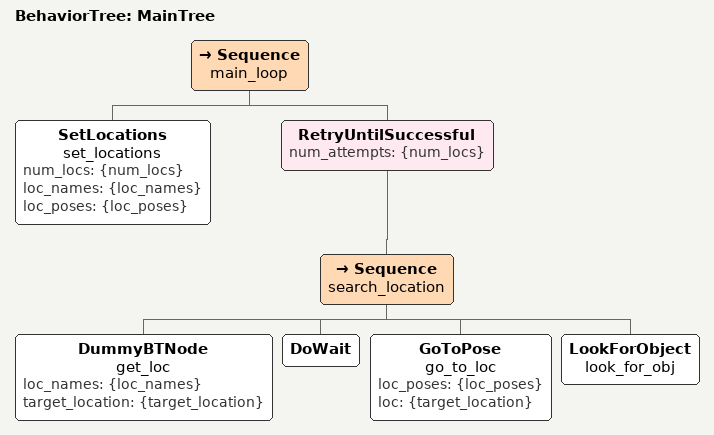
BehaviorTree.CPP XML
<root BTCPP_format="4">
    <!-- Behavior tree that looks for objects by using a queue of locations. -->
    <BehaviorTree ID="MainTree">
        <Sequence name="main_loop">
            <SetLocations                   name="set_locations" num_locs="{num_locs}" loc_names="{loc_names}" loc_poses="{loc_poses}"/>
            <RetryUntilSuccessful           num_attempts="{num_locs}">
                <Sequence                   name="search_location">
                    <DummyBTNode            name="get_loc"      loc_names="{loc_names}" target_location="{target_location}"/>
                    <DoWait/>
                    <GoToPose               name="go_to_loc"    loc_poses="{loc_poses}" loc="{target_location}"/>
                    <LookForObject          name="look_for_obj" />
                </Sequence>
            </RetryUntilSuccessful>
        </Sequence>
    </BehaviorTree>

</root>
